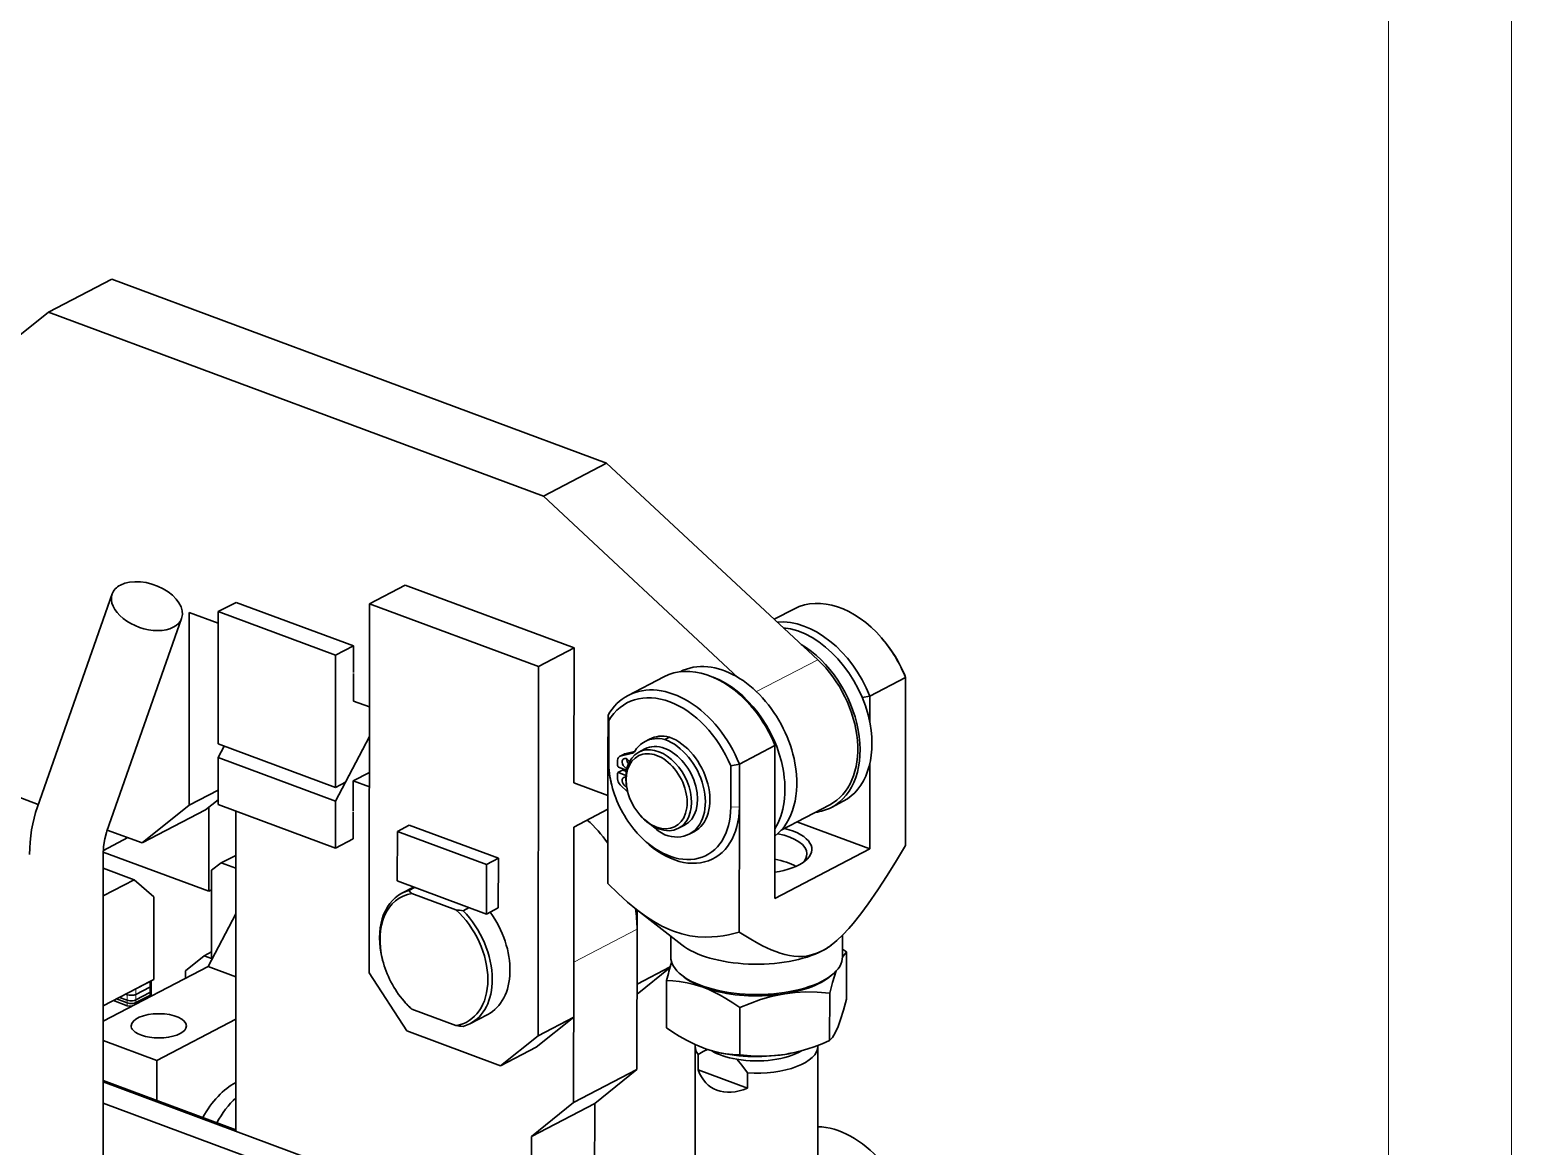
# Model space of a CAD drawing. Header units: millimetres. Extents: x -30157 to 38882, y -29543 to -7215.
# Drawn here: x -28537.5 to -28477.1, y -29357.2 to -29311.7 of the extents above; entities that cross this region are included whole.
import ezdxf

# ---------------------------------------------------------------- set-up
doc = ezdxf.new("R2010")
doc.units = ezdxf.units.MM
doc.header["$LTSCALE"] = 0.5
doc.layers.add('图框', color=7, linetype='Continuous', lineweight=18)
doc.layers.add('打印-禁用', color=7, linetype='Continuous', lineweight=15, plot=False)

# ---------------------------------------------------------------- blocks, each defined once
blk = doc.blocks.new('GZDEH零件A3图框V01版')
at = {"layer": '图框', "linetype": 'Continuous'}
blk.add_line((3272.49, -1832.961), (3272.49, -1554.461), dxfattribs=at)
at = {"layer": '打印-禁用', "linetype": 'Continuous'}
blk.add_line((3277.49, -1846.461), (3277.49, -1549.461), dxfattribs=at)
blk = doc.blocks.new('DEH A3')
at = {"layer": '图框'}
blk.add_blockref('GZDEH零件A3图框V01版', (-2857.49, 1846.461), dxfattribs=at)

msp = doc.modelspace()

# ---------------------------------------------------------------- linework, layer by layer
at = {"color": 7, "lineweight": 35, "ltscale": 0.290774}
msp.add_line((-28536.678, -29323.251), (-28534.1, -29321.907), dxfattribs=at)
at = {"color": 7, "lineweight": 35}
for p, q in [((-28534.1, -29321.907), (-28513.947, -29329.396)), ((-28536.678, -29323.251), (-28516.525, -29330.741)), ((-28513.947, -29329.396), (-28505.347, -29337.412)), ((-28508.598, -29338.129), (-28516.525, -29330.741)), ((-28534.09, -29334.73), (-28537.135, -29343.404)), ((-28515.276, -29336.931), (-28522.157, -29334.374)), ((-28524.262, -29336.848), (-28529.04, -29335.072)), ((-28523.607, -29335.13), (-28523.618, -29350.171)), ((-28516.726, -29337.687), (-28523.607, -29335.13)), ((-28531.259, -29335.724), (-28534.305, -29344.398)), ((-28530.958, -29343.341), (-28530.952, -29335.484)), ((-28529.765, -29335.45), (-28529.769, -29340.838)), ((-28524.987, -29337.226), (-28529.765, -29335.45)), ((-28524.987, -29337.226), (-28524.991, -29342.613)), ((-28515.276, -29336.931), (-28515.28, -29342.431)), ((-28516.726, -29337.687), (-28516.738, -29352.728)), ((-28501.772, -29339.874), (-28501.776, -29344.984)), ((-28537.1, -29343.304), (-28543.766, -29340.827)), ((-28524.991, -29342.613), (-28529.769, -29340.838)), ((-28524.991, -29343.175), (-28529.77, -29341.399)), ((-28513.896, -29346.523), (-28513.892, -29341.414)), ((-28524.993, -29345.083), (-28529.771, -29343.307)), ((-28529.056, -29356.623), (-28529.046, -29343.576)), ((-28508.54, -29343.403), (-28508.544, -29348.512)), ((-28515.287, -29351.972), (-28515.281, -29344.227)), ((-28534.452, -29345.352), (-28534.467, -29364.765)), ((-28512.712, -29354.107), (-28512.707, -29348.383)), ((-28515.29, -29355.452), (-28515.286, -29349.727)), ((-28510.346, -29359.238), (-28510.341, -29353.153)), ((-28505.356, -29371.95), (-28505.341, -29353.157)), ((-28529.056, -29356.566), (-28534.459, -29354.558)), ((-28534.459, -29354.615), (-28523.322, -29358.754)), ((-28534.459, -29355.478), (-28524.289, -29359.258)), ((-28514.443, -29367.937), (-28514.433, -29355.488)), ((-28517.02, -29367.159), (-28517.012, -29356.833))]:
    msp.add_line(p, q, dxfattribs=at)
at = {"color": 7, "lineweight": 35, "ltscale": 0.245245}
msp.add_line((-28536.678, -29323.251), (-28538.592, -29324.785), dxfattribs=at)
at = {"color": 7, "lineweight": 35, "ltscale": 0.290773}
msp.add_line((-28513.947, -29329.396), (-28516.525, -29330.741), dxfattribs=at)
at = {"color": 7, "lineweight": 35, "ltscale": 0.163559}
for p, q in [((-28523.607, -29335.13), (-28522.157, -29334.374)), ((-28515.276, -29336.931), (-28516.726, -29337.687)), ((-28513.065, -29338.861), (-28511.615, -29338.105)), ((-28503.221, -29338.891), (-28501.77, -29338.135)), ((-28507.088, -29340.908), (-28508.539, -29341.664)), ((-28516.738, -29352.728), (-28515.287, -29351.972)), ((-28518.268, -29353.956), (-28516.818, -29353.2))]:
    msp.add_line(p, q, dxfattribs=at)
at = {"color": 7, "lineweight": 35, "ltscale": 0.081779}
for p, q in [((-28529.04, -29335.072), (-28529.765, -29335.45)), ((-28519.514, -29352.243), (-28518.789, -29351.865))]:
    msp.add_line(p, q, dxfattribs=at)
at = {"color": 7, "lineweight": 35, "ltscale": 0.09264}
msp.add_line((-28507.118, -29335.761), (-28506.297, -29335.333), dxfattribs=at)
at = {"color": 7, "lineweight": 35, "ltscale": 0.126595}
msp.add_line((-28530.952, -29335.484), (-28529.766, -29335.925), dxfattribs=at)
at = {"color": 7, "lineweight": 35, "ltscale": 0.00842}
for p, q in [((-28502.697, -29336.581), (-28502.752, -29336.518)), ((-28508.015, -29339.354), (-28508.07, -29339.29)), ((-28512.755, -29344.411), (-28512.699, -29344.475))]:
    msp.add_line(p, q, dxfattribs=at)
at = {"color": 7, "lineweight": 35, "ltscale": 0.08178}
for p, q in [((-28524.262, -29336.848), (-28524.987, -29337.226)), ((-28524.993, -29345.083), (-28524.268, -29344.705))]:
    msp.add_line(p, q, dxfattribs=at)
at = {"color": 7, "lineweight": 35, "ltscale": 0.107758}
msp.add_line((-28524.262, -29337.925), (-28524.262, -29336.848), dxfattribs=at)
at = {"color": 7, "lineweight": 13, "ltscale": 0.281152}
msp.add_line((-28507.84, -29338.711), (-28505.347, -29337.412), dxfattribs=at)
at = {"color": 7, "lineweight": 35, "ltscale": 0.112244}
msp.add_line((-28524.263, -29337.97), (-28524.263, -29339.092), dxfattribs=at)
at = {"color": 7, "lineweight": 35, "ltscale": 0.010065}
msp.add_line((-28501.77, -29338.135), (-28501.8, -29338.039), dxfattribs=at)
at = {"color": 7, "lineweight": 35, "ltscale": 0.173889}
for p, q in [((-28501.77, -29338.135), (-28501.772, -29339.874)), ((-28513.89, -29339.675), (-28513.892, -29341.414)), ((-28507.088, -29340.908), (-28507.09, -29342.646)), ((-28508.539, -29341.664), (-28508.54, -29343.403))]:
    msp.add_line(p, q, dxfattribs=at)
at = {"color": 7, "lineweight": 35, "ltscale": 0.0318}
msp.add_line((-28503.221, -29338.891), (-28503.532, -29338.955), dxfattribs=at)
at = {"color": 7, "lineweight": 35, "ltscale": 0.108987}
msp.add_line((-28503.221, -29338.891), (-28503.222, -29339.981), dxfattribs=at)
at = {"color": 7, "lineweight": 35, "ltscale": 0.069685}
for p, q in [((-28523.61, -29339.335), (-28524.263, -29339.092)), ((-28523.613, -29342.59), (-28524.266, -29342.348))]:
    msp.add_line(p, q, dxfattribs=at)
at = {"color": 7, "lineweight": 35, "ltscale": 0.02161}
msp.add_line((-28513.89, -29339.675), (-28513.86, -29339.889), dxfattribs=at)
at = {"color": 7, "lineweight": 35, "ltscale": 0.167993}
for p, q in [((-28513.86, -29339.889), (-28513.862, -29341.569)), ((-28508.891, -29341.736), (-28508.892, -29343.416))]:
    msp.add_line(p, q, dxfattribs=at)
at = {"color": 7, "lineweight": 35, "ltscale": 0.297868}
msp.add_line((-28523.611, -29340.535), (-28524.991, -29343.175), dxfattribs=at)
at = {"color": 7, "lineweight": 35, "ltscale": 0.210834}
msp.add_line((-28524.588, -29342.403), (-28523.611, -29340.535), dxfattribs=at)
at = {"color": 7, "lineweight": 35, "ltscale": 0.020898}
for p, q in [((-28512.197, -29340.644), (-28512.382, -29340.741)), ((-28511.392, -29340.559), (-28511.577, -29340.655)), ((-28513.238, -29341.255), (-28513.423, -29341.352))]:
    msp.add_line(p, q, dxfattribs=at)
at = {"color": 7, "lineweight": 35, "ltscale": 0.010068}
msp.add_line((-28507.118, -29340.811), (-28507.088, -29340.908), dxfattribs=at)
at = {"color": 7, "lineweight": 35, "ltscale": 0.190817}
for p, q in [((-28529.77, -29341.399), (-28529.771, -29343.307)), ((-28524.991, -29343.175), (-28524.993, -29345.083))]:
    msp.add_line(p, q, dxfattribs=at)
at = {"color": 7, "lineweight": 35, "ltscale": 0.053039}
msp.add_line((-28529.524, -29340.929), (-28529.77, -29341.399), dxfattribs=at)
at = {"color": 7, "lineweight": 13, "ltscale": 0.015793}
msp.add_line((-28513.892, -29341.414), (-28513.862, -29341.569), dxfattribs=at)
at = {"color": 7, "lineweight": 35, "ltscale": 0.051693}
msp.add_line((-28513.397, -29341.342), (-28512.895, -29341.219), dxfattribs=at)
at = {"color": 7, "lineweight": 13, "ltscale": 0.020898}
for p, q in [((-28513.211, -29341.245), (-28513.397, -29341.342)), ((-28513.276, -29341.913), (-28513.461, -29342.01))]:
    msp.add_line(p, q, dxfattribs=at)
at = {"color": 7, "lineweight": 35, "ltscale": 0.041386}
msp.add_line((-28513.211, -29341.245), (-28512.809, -29341.147), dxfattribs=at)
at = {"color": 7, "lineweight": 13, "ltscale": 0.005677}
msp.add_line((-28512.895, -29341.219), (-28512.844, -29341.192), dxfattribs=at)
at = {"color": 7, "lineweight": 35, "ltscale": 0.028173}
msp.add_line((-28512.637, -29341.176), (-28512.387, -29341.045), dxfattribs=at)
at = {"color": 7, "lineweight": 35, "ltscale": 0.073712}
msp.add_line((-28523.612, -29342.007), (-28524.266, -29342.348), dxfattribs=at)
at = {"color": 7, "lineweight": 35, "ltscale": 0.022357}
msp.add_line((-28513.5, -29342.264), (-28513.499, -29342.04), dxfattribs=at)
at = {"color": 7, "lineweight": 35, "ltscale": 0.022354}
msp.add_line((-28513.499, -29341.726), (-28513.499, -29341.503), dxfattribs=at)
at = {"color": 7, "lineweight": 35, "ltscale": 0.020903}
for p, q in [((-28513.299, -29341.914), (-28513.484, -29342.01)), ((-28510.393, -29344.418), (-28510.579, -29344.515))]:
    msp.add_line(p, q, dxfattribs=at)
at = {"color": 7, "lineweight": 35, "ltscale": 0.034771}
msp.add_line((-28513.135, -29341.906), (-28513.461, -29341.785), dxfattribs=at)
at = {"color": 7, "lineweight": 35, "ltscale": 0.031841}
msp.add_line((-28513.461, -29342.01), (-28513.163, -29342.121), dxfattribs=at)
at = {"color": 7, "lineweight": 35, "ltscale": 0.013948}
msp.add_line((-28513.276, -29341.913), (-28513.145, -29341.962), dxfattribs=at)
at = {"color": 7, "lineweight": 35, "ltscale": 0.035956}
msp.add_line((-28508.891, -29341.736), (-28508.539, -29341.664), dxfattribs=at)
at = {"color": 7, "lineweight": 35, "ltscale": 0.348111}
msp.add_line((-28503.223, -29341.639), (-28503.225, -29345.12), dxfattribs=at)
at = {"color": 7, "lineweight": 35, "ltscale": 0.045431}
msp.add_line((-28524.991, -29342.613), (-28524.588, -29342.403), dxfattribs=at)
at = {"color": 7, "lineweight": 35, "ltscale": 0.123471}
msp.add_line((-28524.266, -29342.348), (-28524.267, -29343.582), dxfattribs=at)
at = {"color": 7, "lineweight": 35, "ltscale": 0.148003}
msp.add_line((-28513.893, -29342.947), (-28515.28, -29342.431), dxfattribs=at)
at = {"color": 7, "lineweight": 35, "ltscale": 0.008422}
msp.add_line((-28513.739, -29342.522), (-28513.76, -29342.441), dxfattribs=at)
at = {"color": 7, "lineweight": 35, "ltscale": 0.044296}
msp.add_line((-28513.083, -29342.812), (-28513.397, -29342.501), dxfattribs=at)
at = {"color": 7, "lineweight": 35, "ltscale": 0.448981}
msp.add_line((-28507.09, -29342.646), (-28507.093, -29347.136), dxfattribs=at)
at = {"color": 7, "lineweight": 35, "ltscale": 0.133918}
msp.add_line((-28529.771, -29342.722), (-28530.958, -29343.341), dxfattribs=at)
at = {"color": 7, "lineweight": 35, "ltscale": 0.066907}
msp.add_line((-28529.771, -29343.113), (-28530.293, -29343.531), dxfattribs=at)
at = {"color": 7, "lineweight": 35, "ltscale": 0.004214}
msp.add_line((-28513.09, -29342.785), (-28513.1, -29342.744), dxfattribs=at)
at = {"color": 7, "lineweight": 35, "ltscale": 0.054522}
for p, q in [((-28504.792, -29343.429), (-28504.308, -29343.177)), ((-28521.989, -29344.152), (-28522.472, -29344.404)), ((-28518.357, -29345.502), (-28518.841, -29345.754)), ((-28518.359, -29347.522), (-28518.842, -29347.774))]:
    msp.add_line(p, q, dxfattribs=at)
at = {"color": 7, "lineweight": 35, "ltscale": 0.245247}
msp.add_line((-28530.958, -29343.341), (-28532.871, -29344.876), dxfattribs=at)
at = {"color": 7, "lineweight": 35, "ltscale": 0.290769}
for p, q in [((-28532.871, -29344.876), (-28530.293, -29343.531)), ((-28512.712, -29354.107), (-28515.29, -29355.452)), ((-28514.433, -29355.488), (-28517.012, -29356.833))]:
    msp.add_line(p, q, dxfattribs=at)
at = {"color": 7, "lineweight": 35, "ltscale": 0.177225}
msp.add_line((-28530.152, -29345.189), (-28530.15, -29343.416), dxfattribs=at)
at = {"color": 7, "lineweight": 35, "ltscale": 0.107755}
msp.add_line((-28524.268, -29344.705), (-28524.267, -29343.627), dxfattribs=at)
at = {"color": 7, "lineweight": 35, "ltscale": 0.156558}
msp.add_line((-28513.893, -29343.503), (-28515.281, -29344.227), dxfattribs=at)
at = {"color": 7, "lineweight": 35, "ltscale": 0.004208}
msp.add_line((-28512.598, -29343.729), (-28512.57, -29343.76), dxfattribs=at)
at = {"color": 7, "lineweight": 13, "ltscale": 0.035253}
msp.add_line((-28508.892, -29343.416), (-28508.54, -29343.403), dxfattribs=at)
at = {"color": 7, "lineweight": 35, "ltscale": 0.223704}
msp.add_line((-28506.833, -29344.352), (-28504.85, -29343.318), dxfattribs=at)
at = {"color": 7, "lineweight": 35, "ltscale": 0.151091}
msp.add_line((-28532.871, -29344.876), (-28534.287, -29344.349), dxfattribs=at)
at = {"color": 7, "lineweight": 35, "ltscale": 0.202042}
for p, q in [((-28522.474, -29346.425), (-28522.472, -29344.404)), ((-28518.357, -29345.502), (-28518.359, -29347.522)), ((-28518.841, -29345.754), (-28518.842, -29347.774))]:
    msp.add_line(p, q, dxfattribs=at)
at = {"color": 7, "lineweight": 35, "ltscale": 0.387422}
for p, q in [((-28522.472, -29344.404), (-28518.841, -29345.754)), ((-28521.989, -29344.152), (-28518.357, -29345.502)), ((-28518.842, -29347.774), (-28522.474, -29346.425))]:
    msp.add_line(p, q, dxfattribs=at)
at = {"color": 7, "lineweight": 35, "ltscale": 0.028172}
msp.add_line((-28511.019, -29344.279), (-28510.769, -29344.149), dxfattribs=at)
at = {"color": 7, "lineweight": 35, "ltscale": 0.316428}
msp.add_line((-28503.225, -29345.12), (-28506.192, -29344.018), dxfattribs=at)
at = {"color": 7, "lineweight": 35, "ltscale": 0.112219}
msp.add_line((-28533.452, -29344.66), (-28534.447, -29345.178), dxfattribs=at)
at = {"color": 7, "lineweight": 35, "ltscale": 0.458371}
msp.add_line((-28534.45, -29345.247), (-28530.154, -29346.844), dxfattribs=at)
at = {"color": 7, "lineweight": 35, "ltscale": 0.165512}
msp.add_line((-28530.154, -29346.844), (-28530.152, -29345.189), dxfattribs=at)
at = {"color": 7, "lineweight": 35, "ltscale": 0.049082}
msp.add_line((-28529.655, -29345.682), (-28530.038, -29345.989), dxfattribs=at)
at = {"color": 7, "lineweight": 35, "ltscale": 0.067605}
msp.add_line((-28529.655, -29345.682), (-28529.048, -29345.384), dxfattribs=at)
at = {"color": 7, "lineweight": 35, "ltscale": 0.06471}
msp.add_line((-28529.655, -29345.682), (-28529.048, -29345.907), dxfattribs=at)
at = {"color": 7, "lineweight": 35, "ltscale": 0.436161}
msp.add_line((-28503.225, -29345.12), (-28507.093, -29347.136), dxfattribs=at)
at = {"color": 7, "lineweight": 35, "ltscale": 0.133562}
msp.add_line((-28534.452, -29345.907), (-28533.2, -29346.373), dxfattribs=at)
at = {"color": 7, "lineweight": 35, "ltscale": 0.359122}
msp.add_line((-28530.042, -29349.58), (-28530.038, -29345.989), dxfattribs=at)
at = {"color": 7, "lineweight": 35, "ltscale": 0.141287}
msp.add_line((-28533.2, -29346.373), (-28534.453, -29347.026), dxfattribs=at)
at = {"color": 7, "lineweight": 35, "ltscale": 0.106826}
msp.add_line((-28533.2, -29346.373), (-28532.395, -29347.075), dxfattribs=at)
at = {"color": 7, "lineweight": 35, "ltscale": 0.012786}
msp.add_line((-28530.154, -29346.844), (-28530.039, -29346.788), dxfattribs=at)
at = {"color": 7, "lineweight": 35, "ltscale": 0.054178}
msp.add_line((-28522.288, -29346.923), (-28521.808, -29346.672), dxfattribs=at)
at = {"color": 7, "lineweight": 35, "ltscale": 0.027257}
for p, q in [((-28522.01, -29346.813), (-28521.768, -29346.687)), ((-28519.548, -29347.512), (-28519.789, -29347.638))]:
    msp.add_line(p, q, dxfattribs=at)
at = {"color": 7, "lineweight": 35, "ltscale": 0.336734}
msp.add_line((-28532.395, -29347.075), (-28532.398, -29350.442), dxfattribs=at)
at = {"color": 7, "lineweight": 35, "ltscale": 0.191279}
msp.add_line((-28520.084, -29347.601), (-28521.877, -29346.934), dxfattribs=at)
at = {"color": 7, "lineweight": 35, "ltscale": 0.242686}
msp.add_line((-28530.174, -29349.91), (-28529.05, -29347.76), dxfattribs=at)
at = {"color": 7, "lineweight": 35, "ltscale": 0.23313}
msp.add_line((-28510.889, -29349.029), (-28512.724, -29347.591), dxfattribs=at)
at = {"color": 7, "lineweight": 35, "ltscale": 0.302377}
msp.add_line((-28512.707, -29347.604), (-28512.709, -29350.628), dxfattribs=at)
at = {"color": 7, "lineweight": 13, "ltscale": 0.290769}
msp.add_line((-28515.286, -29349.727), (-28512.707, -29348.383), dxfattribs=at)
at = {"color": 7, "lineweight": 35, "ltscale": 0.08313}
msp.add_line((-28511.338, -29348.677), (-28511.338, -29349.508), dxfattribs=at)
at = {"color": 7, "lineweight": 35, "ltscale": 0.000207542}
msp.add_line((-28511.22, -29348.469), (-28511.218, -29348.47), dxfattribs=at)
at = {"color": 7, "lineweight": 35, "ltscale": 0.087531}
msp.add_line((-28504.338, -29348.639), (-28504.338, -29349.514), dxfattribs=at)
at = {"color": 7, "lineweight": 35, "ltscale": 0.034107}
msp.add_line((-28530.344, -29349.468), (-28530.042, -29349.31), dxfattribs=at)
at = {"color": 7, "lineweight": 35, "ltscale": 0.006947}
msp.add_line((-28504.787, -29349.034), (-28504.733, -29348.991), dxfattribs=at)
at = {"color": 7, "lineweight": 35, "ltscale": 0.192801}
for p, q in [((-28504.175, -29351.242), (-28504.174, -29349.314)), ((-28511.505, -29352.403), (-28511.504, -29350.475))]:
    msp.add_line(p, q, dxfattribs=at)
at = {"color": 7, "lineweight": 35, "ltscale": 0.48298}
msp.add_line((-28530.174, -29349.91), (-28534.457, -29352.143), dxfattribs=at)
at = {"color": 7, "lineweight": 35, "ltscale": 0.098102}
msp.add_line((-28531.109, -29350.082), (-28530.344, -29349.468), dxfattribs=at)
at = {"color": 7, "lineweight": 35, "ltscale": 0.032232}
msp.add_line((-28530.042, -29349.58), (-28530.344, -29349.468), dxfattribs=at)
at = {"color": 7, "lineweight": 35, "ltscale": 0.119758}
msp.add_line((-28529.052, -29350.328), (-28530.174, -29349.91), dxfattribs=at)
at = {"color": 7, "lineweight": 35, "ltscale": 0.004212}
msp.add_line((-28523.072, -29349.651), (-28523.082, -29349.611), dxfattribs=at)
at = {"color": 7, "lineweight": 35, "ltscale": 0.152972}
msp.add_line((-28512.709, -29350.628), (-28511.353, -29349.921), dxfattribs=at)
at = {"color": 7, "lineweight": 35, "ltscale": 0.232156}
msp.add_line((-28532.398, -29350.442), (-28534.456, -29351.516), dxfattribs=at)
at = {"color": 7, "lineweight": 35, "ltscale": 0.063608}
for p, q in [((-28532.559, -29350.526), (-28533.123, -29350.82)), ((-28532.559, -29350.751), (-28533.123, -29351.045)), ((-28533.123, -29351.045), (-28532.559, -29350.751)), ((-28533.123, -29351.269), (-28532.559, -29350.975)), ((-28533.123, -29351.269), (-28532.559, -29350.975)), ((-28533.123, -29351.382), (-28532.559, -29351.088)), ((-28533.123, -29351.382), (-28532.559, -29351.088))]:
    msp.add_line(p, q, dxfattribs=at)
at = {"color": 7, "lineweight": 13, "ltscale": 0.022449}
for p, q in [((-28532.559, -29350.526), (-28532.559, -29350.751)), ((-28533.475, -29351.058), (-28533.476, -29351.282)), ((-28533.123, -29350.82), (-28533.123, -29351.045)), ((-28533.123, -29351.045), (-28533.123, -29351.269)), ((-28532.559, -29350.751), (-28532.559, -29350.975))]:
    msp.add_line(p, q, dxfattribs=at)
at = {"color": 7, "lineweight": 35, "ltscale": 0.018433}
msp.add_line((-28532.5, -29350.496), (-28532.5, -29350.68), dxfattribs=at)
at = {"color": 7, "lineweight": 35, "ltscale": 0.031635}
msp.add_line((-28531.109, -29350.082), (-28531.109, -29350.398), dxfattribs=at)
at = {"color": 7, "lineweight": 35, "ltscale": 0.281484}
msp.add_line((-28522.091, -29352.535), (-28523.618, -29350.171), dxfattribs=at)
at = {"color": 7, "lineweight": 35, "ltscale": 0.172624}
msp.add_line((-28512.709, -29351.035), (-28511.363, -29349.955), dxfattribs=at)
at = {"color": 7, "lineweight": 35, "ltscale": 0.013836}
for p, q in [((-28510.781, -29350.349), (-28510.89, -29350.264)), ((-28504.897, -29350.354), (-28504.788, -29350.268))]:
    msp.add_line(p, q, dxfattribs=at)
at = {"color": 7, "lineweight": 35, "ltscale": 0.006414}
for p, q in [((-28533.475, -29351.058), (-28533.536, -29351.035)), ((-28533.536, -29351.035), (-28533.475, -29351.058))]:
    msp.add_line(p, q, dxfattribs=at)
at = {"color": 7, "lineweight": 13, "ltscale": 0.005374}
msp.add_line((-28533.475, -29351.004), (-28533.475, -29351.058), dxfattribs=at)
at = {"color": 7, "lineweight": 13, "ltscale": 0.011224}
for p, q in [((-28532.559, -29350.975), (-28532.559, -29351.088)), ((-28533.476, -29351.282), (-28533.476, -29351.395)), ((-28533.476, -29351.395), (-28533.476, -29351.507)), ((-28533.123, -29351.269), (-28533.123, -29351.382))]:
    msp.add_line(p, q, dxfattribs=at)
at = {"color": 7, "lineweight": 13, "ltscale": 0.006635}
msp.add_line((-28532.559, -29351.088), (-28532.559, -29351.154), dxfattribs=at)
at = {"color": 7, "lineweight": 35, "ltscale": 0.022449}
msp.add_line((-28532.5, -29350.68), (-28532.501, -29350.904), dxfattribs=at)
at = {"color": 7, "lineweight": 35, "ltscale": 0.011224}
msp.add_line((-28532.501, -29350.904), (-28532.501, -29351.017), dxfattribs=at)
at = {"color": 7, "lineweight": 35, "ltscale": 0.010654}
msp.add_line((-28532.501, -29351.017), (-28532.501, -29351.123), dxfattribs=at)
at = {"color": 7, "lineweight": 35, "ltscale": 0.005424}
msp.add_line((-28532.45, -29351.097), (-28532.501, -29351.078), dxfattribs=at)
at = {"color": 7, "lineweight": 35, "ltscale": 0.192804}
for p, q in [((-28504.861, -29352.929), (-28504.859, -29351.001)), ((-28508.526, -29353.51), (-28508.524, -29351.582))]:
    msp.add_line(p, q, dxfattribs=at)
at = {"color": 7, "lineweight": 35, "ltscale": 0.060035}
msp.add_line((-28533.476, -29351.507), (-28534.039, -29351.298), dxfattribs=at)
at = {"color": 7, "lineweight": 35, "ltscale": 0.046628}
msp.add_line((-28533.913, -29351.232), (-28533.476, -29351.395), dxfattribs=at)
msp.add_line((-28533.913, -29351.232), (-28533.476, -29351.395), dxfattribs=at)
at = {"color": 7, "lineweight": 35, "ltscale": 0.033228}
msp.add_line((-28533.787, -29351.167), (-28533.476, -29351.282), dxfattribs=at)
msp.add_line((-28533.787, -29351.167), (-28533.476, -29351.282), dxfattribs=at)
at = {"color": 7, "lineweight": 13, "ltscale": 0.006631}
msp.add_line((-28533.123, -29351.382), (-28533.123, -29351.448), dxfattribs=at)
at = {"color": 7, "lineweight": 35, "ltscale": 0.00421}
msp.add_line((-28522.201, -29351.322), (-28522.173, -29351.354), dxfattribs=at)
at = {"color": 7, "lineweight": 35, "ltscale": 0.19128}
msp.add_line((-28521.88, -29351.649), (-28520.087, -29352.315), dxfattribs=at)
at = {"color": 7, "lineweight": 35, "ltscale": 0.36311}
msp.add_line((-28529.053, -29352.057), (-28532.273, -29353.735), dxfattribs=at)
at = {"color": 7, "lineweight": 35, "ltscale": 0.196198}
for p, q in [((-28516.818, -29353.2), (-28515.287, -29351.972)), ((-28518.268, -29353.956), (-28516.738, -29352.728))]:
    msp.add_line(p, q, dxfattribs=at)
at = {"color": 7, "lineweight": 35, "ltscale": 0.233075}
msp.add_line((-28532.273, -29353.735), (-28534.458, -29352.923), dxfattribs=at)
at = {"color": 7, "lineweight": 35, "ltscale": 0.40781}
msp.add_line((-28518.268, -29353.956), (-28522.091, -29352.535), dxfattribs=at)
at = {"color": 7, "lineweight": 35, "ltscale": 0.062137}
msp.add_line((-28510.218, -29354.116), (-28510.218, -29353.495), dxfattribs=at)
at = {"color": 7, "lineweight": 35, "ltscale": 0.001917}
msp.add_line((-28509.625, -29353.352), (-28509.643, -29353.347), dxfattribs=at)
at = {"color": 7, "lineweight": 35, "ltscale": 0.004139}
msp.add_line((-28506.058, -29353.355), (-28506.018, -29353.344), dxfattribs=at)
at = {"color": 7, "lineweight": 35, "ltscale": 0.163467}
msp.add_line((-28532.273, -29353.735), (-28532.274, -29355.37), dxfattribs=at)
at = {"color": 7, "lineweight": 35, "ltscale": 0.220722}
for p, q in [((-28512.712, -29354.107), (-28514.433, -29355.488)), ((-28515.29, -29355.452), (-28517.012, -29356.833))]:
    msp.add_line(p, q, dxfattribs=at)
at = {"color": 7, "lineweight": 35, "ltscale": 0.214831}
msp.add_line((-28508.205, -29354.865), (-28510.218, -29354.116), dxfattribs=at)
at = {"color": 7, "lineweight": 35, "ltscale": 0.06214}
msp.add_line((-28508.205, -29354.865), (-28508.204, -29354.243), dxfattribs=at)
at = {"color": 7, "lineweight": 35}
for points in [[(-28534.452, -29345.352), (-28534.436, -29345.016), (-28534.391, -29344.713), (-28534.32, -29344.443), (-28534.305, -29344.398)], [(-28504.732, -29348.991), (-28504.566, -29348.853), (-28504.319, -29348.62), (-28504.078, -29348.362), (-28503.899, -29348.154), (-28503.59, -29347.765), (-28503.292, -29347.358), (-28502.899, -29346.785), (-28502.518, -29346.195), (-28502.143, -29345.593), (-28501.776, -29344.984)], [(-28513.896, -29346.523), (-28513.479, -29346.934), (-28513.09, -29347.288), (-28512.724, -29347.591)], [(-28512.724, -29347.591), (-28512.367, -29347.854), (-28512.025, -29348.077), (-28511.692, -29348.262), (-28511.364, -29348.413), (-28511.22, -29348.469)], [(-28511.218, -29348.47), (-28510.884, -29348.578), (-28510.552, -29348.653), (-28510.225, -29348.696), (-28509.903, -29348.712), (-28509.662, -29348.706), (-28509.424, -29348.686), (-28509.199, -29348.657), (-28508.977, -29348.617), (-28508.544, -29348.512)], [(-28508.544, -29348.512), (-28508.074, -29348.799), (-28507.836, -29348.933), (-28507.592, -29349.061), (-28507.239, -29349.224), (-28507.06, -29349.296), (-28506.876, -29349.36), (-28506.69, -29349.414), (-28506.498, -29349.458), (-28506.316, -29349.485), (-28506.131, -29349.498), (-28505.971, -29349.497), (-28505.809, -29349.482), (-28505.596, -29349.44), (-28505.38, -29349.37), (-28505.162, -29349.271)], [(-28511.504, -29350.475), (-28511.247, -29350.489), (-28510.988, -29350.516), (-28510.666, -29350.57), (-28510.341, -29350.65), (-28510.014, -29350.758)], [(-28504.593, -29350.09), (-28504.741, -29350.56), (-28504.859, -29351.001)], [(-28533.475, -29351.058), (-28533.369, -29351.081), (-28533.256, -29351.081), (-28533.185, -29351.068), (-28533.123, -29351.045)], [(-28532.559, -29350.751), (-28532.526, -29350.728), (-28532.506, -29350.703), (-28532.5, -29350.68)], [(-28532.559, -29350.975), (-28532.526, -29350.953), (-28532.506, -29350.928), (-28532.501, -29350.904)], [(-28532.559, -29350.975), (-28532.526, -29350.953), (-28532.506, -29350.928), (-28532.501, -29350.904)], [(-28532.559, -29351.088), (-28532.526, -29351.065), (-28532.506, -29351.04), (-28532.501, -29351.017)], [(-28532.559, -29351.088), (-28532.526, -29351.065), (-28532.506, -29351.04), (-28532.501, -29351.017)], [(-28510.014, -29350.758), (-28509.788, -29350.848), (-28509.562, -29350.952), (-28509.326, -29351.074), (-28509.092, -29351.208), (-28508.807, -29351.388), (-28508.524, -29351.582)], [(-28506.692, -29351.021), (-28506.971, -29351.072), (-28507.249, -29351.136), (-28507.679, -29351.26), (-28508.104, -29351.41), (-28508.524, -29351.582)], [(-28504.859, -29351.001), (-28505.375, -29350.957), (-28505.839, -29350.948), (-28506.272, -29350.97), (-28506.692, -29351.021)], [(-28533.476, -29351.282), (-28533.37, -29351.306), (-28533.256, -29351.305), (-28533.185, -29351.292), (-28533.123, -29351.269)], [(-28533.476, -29351.282), (-28533.37, -29351.306), (-28533.256, -29351.305), (-28533.185, -29351.292), (-28533.123, -29351.269)], [(-28533.476, -29351.395), (-28533.37, -29351.418), (-28533.256, -29351.418), (-28533.185, -29351.405), (-28533.123, -29351.382)], [(-28533.476, -29351.395), (-28533.367, -29351.418), (-28533.246, -29351.416), (-28533.141, -29351.39), (-28533.123, -29351.382)], [(-28533.476, -29351.507), (-28533.384, -29351.528), (-28533.285, -29351.532)], [(-28504.518, -29352.356), (-28504.414, -29352.073), (-28504.293, -29351.683), (-28504.175, -29351.242)], [(-28511.505, -29352.403), (-28511.249, -29352.579), (-28510.99, -29352.744), (-28510.668, -29352.93), (-28510.343, -29353.092), (-28510.016, -29353.227)], [(-28506.018, -29353.344), (-28505.753, -29353.266), (-28505.489, -29353.178), (-28505.173, -29353.059), (-28504.861, -29352.929)], [(-28504.861, -29352.929), (-28504.748, -29352.796), (-28504.634, -29352.608), (-28504.518, -29352.356)], [(-28509.836, -29353.29), (-28510.018, -29353.371), (-28510.218, -29353.495)], [(-28509.643, -29353.347), (-28509.328, -29353.421), (-28509.094, -29353.461), (-28508.809, -29353.494), (-28508.526, -29353.51)], [(-28508.526, -29353.51), (-28508.226, -29353.54), (-28507.924, -29353.558), (-28507.518, -29353.563), (-28507.108, -29353.541), (-28506.694, -29353.49)], [(-28508.204, -29354.243), (-28508.436, -29353.931), (-28508.645, -29353.691)]]:
    msp.add_lwpolyline(points, dxfattribs=at)
for centre, radius, start, end in [((-28520.44, -29345.225), 2.233, 225.33871, 229.96813), ((-28518.68, -29337.744), 9.956, 261.89567, 263.60395), ((-28506.479, -29346.787), 2.812, 297.93684, 308.40597), ((-28510.104, -29357.652), 10.232, 54.58123, 55.70497), ((-28503.362, -29350.112), 1.139, 135.45893, 149.0317), ((-28499.189, -29353.542), 12.691, 162.58282, 166.01467), ((-28520.443, -29349.937), 2.235, 225.34076, 229.96611), ((-28518.684, -29342.458), 9.956, 261.89567, 263.60395), ((-28508.457, -29349.038), 4.47, 249.59099, 254.61307), ((-28507.688, -29347.263), 6.306, 279.07551, 285.35817)]:
    msp.add_arc(centre, radius, start, end, dxfattribs=at)
for centre, major_axis, ratio, start_param, end_param in [((-28532.675, -29335.227), (-1.415, 0.497), 0.611424, 3.141507, 5.763202), ((-28532.675, -29335.227), (-1.415, 0.497), 0.611424, 6.2831, 9.424693), ((-28532.675, -29335.227), (-1.415, 0.497), 0.611424, 5.763202, 6.2831), ((-28504.448, -29338.88), (-1.849, 3.547), 0.686715, 5.046202, 6.283238), ((-28505.898, -29339.636), (1.849, -3.547), 0.686715, 1.425894, 2.859201), ((-28506.1, -29339.741), (1.791, -3.436), 0.686715, 1.149018, 2.713593), ((-28504.448, -29338.88), (-1.849, 3.547), 0.686715, 4.567486, 5.046202), ((-28504.287, -29338.795), (-1.734, 3.325), 0.686715, 4.584441, 5.046202), ((-28506.583, -29339.993), (1.791, -3.436), 0.686715, 1.149018, 2.30167), ((-28509.765, -29341.652), (1.849, -3.547), 0.686715, 1.904609, 3.141646), ((-28509.161, -29341.337), (1.791, -3.436), 0.686715, 2.719815, 3.141573), ((-28509.161, -29341.337), (1.791, -3.436), 0.686715, 1.149018, 2.719815), ((-28506.583, -29339.993), (1.734, -3.325), 0.686715, 6.283116, 8.329654), ((-28509.645, -29341.589), (1.791, -3.436), 0.686715, 1.149018, 2.480056), ((-28511.216, -29342.408), (1.849, -3.547), 0.686715, 3.141646, 3.556765), ((-28511.377, -29342.492), (-1.734, 3.325), 0.686715, 4.584441, 6.681404), ((-28511.216, -29342.408), (1.849, -3.547), 0.686715, 1.425894, 3.141646), ((-28509.765, -29341.652), (1.849, -3.547), 0.686715, 1.425894, 1.904609), ((-28506.583, -29339.993), (1.791, -3.436), 0.686715, 6.283166, 7.432204), ((-28506.1, -29339.741), (1.791, -3.436), 0.686715, 6.283166, 7.432204), ((-28511.375, -29342.673), (-1.007, 1.932), 0.686715, 6.283185, 6.68148), ((-28511.375, -29342.673), (-1.007, 1.932), 0.686715, 5.755468, 6.283185), ((-28511.189, -29342.576), (1.007, -1.932), 0.686715, 2.613875, 3.141593), ((-28511.578, -29342.597), (-1, 1.918), 0.686715, 3.141552, 5.632922), ((-28511.393, -29342.501), (1, -1.918), 0.686715, 6.283145, 8.774515), ((-28511.216, -29342.408), (-1.618, 3.104), 0.686715, 0.920533, 1.236889), ((-28513.308, -29341.574), (-0.116, 0.222), 0.686715, 0, 0.920533), ((-28513.308, -29341.574), (-0.116, 0.222), 0.686715, 6.116844, 6.283186), ((-28513.153, -29341.63), (-0.098, 0.188), 0.686715, 0.000102, 2.713332), ((-28511.828, -29342.727), (0.809, -1.552), 0.686715, 3.141695, 4.378481), ((-28511.909, -29342.769), (0.751, -1.441), 0.686715, 5.632922, 10.661667), ((-28513.153, -29341.63), (-0.098, 0.188), 0.686715, 5.632922, 6.283287), ((-28513.123, -29341.477), (0.116, -0.222), 0.686715, 2.975252, 3.141593), ((-28513.153, -29341.63), (-0.098, 0.188), 0.686715, 4.669988, 5.632922), ((-28512.968, -29341.534), (0.098, -0.188), 0.686715, 3.939766, 5.032006), ((-28512.983, -29340.987), (-0.116, 0.222), 0.686715, 2.975252, 3.141593), ((-28512.983, -29340.987), (-0.116, 0.222), 0.686715, 3.141593, 3.539887), ((-28511.828, -29342.727), (0.809, -1.552), 0.686715, 0.000102, 3.141695), ((-28511.578, -29342.597), (-0.809, 1.552), 0.686715, 5.632922, 6.283202), ((-28511.578, -29342.597), (0.809, -1.552), 0.686715, 0.000102, 2.491329), ((-28511.377, -29342.492), (1.502, -2.882), 0.686715, 4.062126, 4.378481), ((-28513.461, -29341.74), (-0.0231, 0.0443), 0.686715, 0.920533, 2.49133), ((-28513.461, -29342.055), (-0.0231, 0.0443), 0.686715, 0.000102, 0.920533), ((-28513.461, -29342.055), (-0.0231, 0.0443), 0.686715, 5.632922, 6.283287), ((-28513.276, -29341.958), (0.0231, -0.0443), 0.686715, 2.49133, 3.141695), ((-28509.161, -29341.337), (1.791, -3.436), 0.686715, 0.124338, 1.149018), ((-28509.645, -29341.589), (1.791, -3.436), 0.686715, 0.38993, 1.149018), ((-28511.377, -29342.492), (1.502, -2.882), 0.686715, 4.378481, 5.046129), ((-28513.308, -29342.335), (-0.116, 0.222), 0.686715, 0.920533, 2.007408), ((-28513.154, -29342.393), (-0.098, 0.188), 0.686715, 0.000102, 2.618835), ((-28513.154, -29342.393), (-0.098, 0.188), 0.686715, 5.708538, 6.283287), ((-28511.909, -29342.769), (0.751, -1.441), 0.686715, 4.378481, 5.045986), ((-28531.536, -29347.082), (3.975, -5.85), 0.748833, 3.646872, 3.974606), ((-28511.377, -29342.492), (1.502, -2.882), 0.686715, 5.046129, 7.203719), ((-28511.216, -29342.408), (-1.618, 3.104), 0.686715, 1.904536, 4.062126), ((-28511.909, -29342.769), (0.751, -1.441), 0.686715, 5.045986, 5.632922), ((-28511.828, -29342.727), (0.809, -1.552), 0.686715, 5.045986, 5.632922), ((-28506.583, -29339.993), (1.791, -3.436), 0.686715, 6.028477, 6.283166), ((-28516.148, -29347.104), (2.08, -3.99), 0.686715, 1.778043, 2.069105), ((-28511.375, -29342.673), (-1.007, 1.932), 0.686715, 2.041392, 2.368784), ((-28511.828, -29342.727), (0.809, -1.552), 0.686715, 5.632922, 6.283287), ((-28507.835, -29345.316), (2.047, -0.002), 0.440079, 6.283144, 7.422074), ((-28507.835, -29345.134), (2.25, -0.002), 0.440079, 5.770994, 7.323313), ((-28511.578, -29342.597), (-1, 1.918), 0.686715, 2.49133, 3.141552), ((-28507.836, -29346.368), (-2.02, 0.002), 0.440079, 3.794898, 4.33538), ((-28507.835, -29345.134), (2.25, -0.002), 0.440079, 5.049232, 5.770994), ((-28507.835, -29345.316), (2.047, -0.002), 0.440079, 5.857231, 6.283144), ((-28520.901, -29349.583), (1.387, -2.66), 0.686715, 2.99669, 3.141619), ((-28520.982, -29349.625), (1.329, -2.549), 0.686715, 2.911441, 4.378456), ((-28520.901, -29349.583), (1.387, -2.66), 0.686715, 3.141619, 4.378456), ((-28520.982, -29349.625), (-1.329, 2.549), 0.686715, 2.911441, 5.212811), ((-28520.901, -29349.583), (1.387, -2.66), 0.686715, 0.920533, 1.985969), ((-28520.176, -29349.205), (-1.387, 2.66), 0.686715, 3.141619, 4.931334), ((-28516.148, -29347.104), (2.08, -3.99), 0.686715, 0.920533, 1.121806), ((-28507.838, -29348.276), (3.5, -0.003), 0.440079, 3.653866, 5.583043), ((-28507.838, -29348.276), (3.5, -0.003), 0.440079, 5.583043, 5.770973), ((-28520.982, -29349.625), (1.329, -2.549), 0.686715, 4.378456, 5.046078), ((-28507.838, -29349.511), (-3.5, 0.003), 0.440079, 6.283144, 6.795392), ((-28507.838, -29349.511), (-3.5, 0.003), 0.440079, 2.629401, 3.141552), ((-28520.901, -29349.583), (1.387, -2.66), 0.686715, 0.000026, 0.920533), ((-28507.838, -29349.511), (-3.5, 0.003), 0.440079, 0.512206, 2.629401), ((-28507.839, -29349.623), (3.375, -0.003), 0.440079, 3.653799, 4.012246), ((-28507.839, -29349.623), (-3.375, 0.003), 0.440079, 0.512189, 0.870654), ((-28507.839, -29349.623), (3.375, -0.003), 0.440079, 4.012246, 5.770994), ((-28507.839, -29349.623), (-3.375, 0.003), 0.440079, 0.870654, 2.629395), ((-28533.314, -29350.974), (-0.25, 0), 0.440078, 0.870654, 2.44145), ((-28532.75, -29350.68), (-0.25, 0), 0.440078, 2.44145, 3.141552), ((-28520.982, -29349.625), (1.329, -2.549), 0.686715, 5.046078, 5.212811), ((-28520.901, -29349.583), (1.387, -2.66), 0.686715, 5.046078, 5.127562), ((-28532.19, -29352.327), (-1.125, 0.001), 0.440079, 3.14169, 6.283279), ((-28532.189, -29352.327), (1.126, 0), 0.439887, 3.141522, 3.511856), ((-28532.19, -29352.327), (-1.125, 0.001), 0.440079, 0.370661, 3.14169), ((-28520.901, -29349.583), (1.387, -2.66), 0.686715, 6.138283, 6.283211), ((-28507.841, -29353.155), (2.5, -0.002), 0.440079, 3.087615, 3.141593), ((-28507.841, -29353.155), (2.5, -0.002), 0.440079, 3.141593, 3.457435), ((-28507.841, -29352.766), (2.25, -0.002), 0.440079, 3.759215, 4.347143), ((-28507.84, -29352.093), (-3.375, 0.003), 0.440079, 1.014079, 1.917851), ((-28507.841, -29352.766), (-2.25, 0.002), 0.440079, 1.20555, 2.523685), ((-28507.841, -29353.155), (-2.5, 0.002), 0.440079, 1.425465, 3.141593), ((-28507.84, -29352.093), (3.375, -0.003), 0.440079, 5.059444, 5.269119), ((-28507.841, -29353.155), (-2.5, 0.002), 0.440079, 3.141593, 3.171176), ((-28507.84, -29351.868), (1.814, 2.988), 0.576377, 2.696977, 3.806599), ((-28529.054, -29357.443), (-1.089, -2.929), 0.578579, 3.712989, 4.446492), ((-28528.481, -29357.656), (-1.089, -2.929), 0.578579, 4.001995, 4.446492), ((-28504.464, -29360.206), (-1.849, 3.547), 0.686715, 5.046202, 5.925648)]:
    msp.add_ellipse(centre, major_axis=major_axis, ratio=ratio, start_param=start_param, end_param=end_param, dxfattribs=at)

# ---------------------------------------------------------------- block references
at = {"layer": '图框'}
msp.add_blockref('DEH A3', (-28897.091, -29542.523), dxfattribs=at)

doc.saveas('drawing.dxf')
